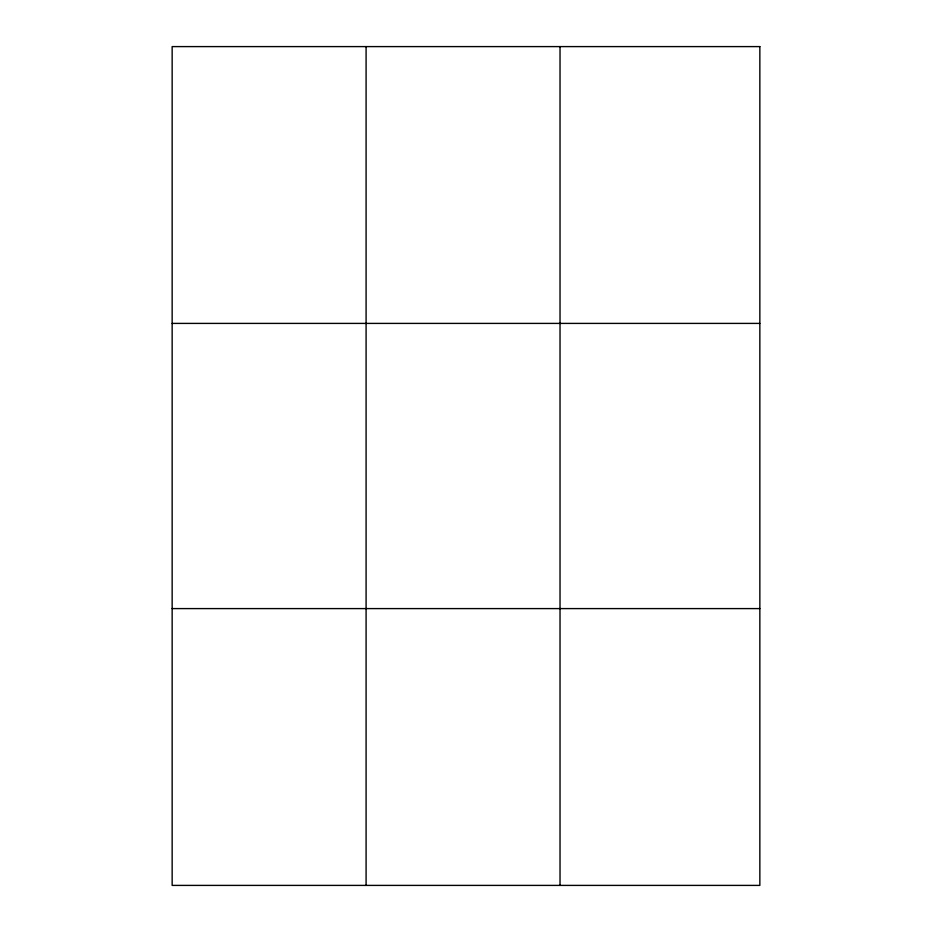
<?xml version="1.0" encoding="UTF-8"?>
<svg xmlns="http://www.w3.org/2000/svg" width="932" height="932" viewBox="0 0 932 932"><rect width="100%" height="100%" fill="white"/><g stroke="black" fill="none" stroke-linecap="round" stroke-linejoin="round"><path stroke-width="1.4" d="M366.09 46.6L366.09 885.4M560.027 46.6L560.027 885.4M172.152 323.404L759.836 323.404M172.152 608.596L759.836 608.596M759.848 46.6L759.848 885.4L172.152 885.4L172.152 46.6L759.848 46.6"/></g></svg>
